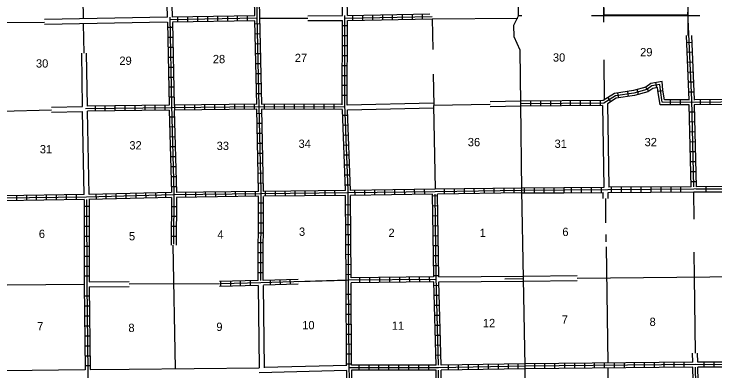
# Model space of a CAD drawing. Extents: x 1684235 to 2162087, y 16058941 to 16536903.
# Drawn here: x 1938060 to 1980329, y 16268856 to 16290375 of the extents above; entities that cross this region are included whole.
import ezdxf

# ---------------------------------------------------------------- set-up
doc = ezdxf.new("R2010")
doc.units = 0
for name, color, linetype in [('L10', 7, 'Continuous'), ('L11', 7, 'Continuous'), ('L13', 7, 'Continuous'), ('L14', 7, 'Continuous'), ('L4', 7, 'Continuous'), ('L8', 7, 'Continuous'), ('L9', 7, 'Continuous')]:
    doc.layers.add(name, color=color, linetype=linetype)

msp = doc.modelspace()

# ---------------------------------------------------------------- linework, layer by layer
at = {"layer": 'L10'}
msp.add_lwpolyline([(1942655, 16268938), (1945007, 16268965)], dxfattribs=at)
at = {"layer": 'L11'}
for p, q in [((1942492, 16284813), (1942438, 16288012)), ((1968623, 16285119), (1966763, 16285078)), ((1968623, 16284818), (1966766, 16284777)), ((1942582, 16279496), (1942497, 16284512))]:
    msp.add_line(p, q, dxfattribs=at)
for points in [[(1957867, 16290280), (1957672, 16300579)], [(1958163, 16290278), (1958073, 16295304)], [(1947308, 16290177), (1947222, 16293849)], [(1947609, 16290177), (1947523, 16293857)], [(1955786, 16290275), (1957867, 16290280)], [(1947308, 16290177), (1939900, 16290050)], [(1947297, 16289876), (1939905, 16289740)], [(1955786, 16289975), (1957867, 16289980)], [(1963274, 16290077), (1968432, 16290119)], [(1942194, 16284805), (1942141, 16288007)], [(1940330, 16284754), (1942194, 16284805)], [(1963364, 16285003), (1958147, 16284887)], [(1973549, 16284855), (1973623, 16279918)], [(1973839, 16284971), (1973923, 16279929)], [(1940330, 16284454), (1942199, 16284505)], [(1942281, 16279496), (1942199, 16284505)], [(1963364, 16284702), (1958174, 16284586)], [(1973588, 16279250), (1973583, 16279620)], [(1973888, 16279252), (1973883, 16279623)], [(1942598, 16274221), (1944996, 16274249)], [(1963675, 16274522), (1968773, 16274572)], [(1963683, 16274222), (1968778, 16274272)], [(1968773, 16274572), (1972026, 16274603)], [(1968778, 16274272), (1972025, 16274303)], [(1942598, 16273920), (1945001, 16273948)], [(1952788, 16274010), (1952848, 16269054)], [(1953089, 16274010), (1953147, 16269052)], [(1978991, 16269393), (1978981, 16269931)], [(1979292, 16269395), (1979282, 16269933)], [(1958126, 16269189), (1953142, 16269062)], [(1937540, 16268878), (1942355, 16268936)], [(1945007, 16268965), (1952848, 16269054)], [(1958126, 16268888), (1952852, 16268751)], [(1963523, 16267544), (1963517, 16268904)], [(1963824, 16267545), (1963818, 16268904)], [(1979047, 16266603), (1978997, 16269094)], [(1979347, 16266603), (1979298, 16269094)]]:
    msp.add_lwpolyline(points, dxfattribs=at)
at = {"layer": 'L13'}
for p, q in [((1963278, 16290077), (1963306, 16288229)), ((1963341, 16286745), (1963366, 16284855)), ((1966764, 16284930), (1963361, 16284855)), ((1963361, 16284855), (1963448, 16279813)), ((1979100, 16274522), (1979082, 16276021)), ((1979145, 16269932), (1979096, 16274522))]:
    msp.add_line(p, q, dxfattribs=at)
for points in [[(1978718, 16289072), (1978718, 16295581)], [(1942250, 16290090), (1942160, 16295046)], [(1973617, 16289889), (1973617, 16292832)], [(1972878, 16290288), (1979425, 16290288)], [(1937202, 16289860), (1939901, 16289890)], [(1952883, 16290119), (1955786, 16290125)], [(1968691, 16290272), (1968480, 16290272)], [(1942287, 16288009), (1942255, 16289784)], [(1973675, 16285177), (1973649, 16287622)], [(1937324, 16284522), (1940330, 16284604)], [(1979066, 16278012), (1979050, 16279659)], [(1973755, 16277780), (1973738, 16279251)], [(1973776, 16276645), (1973765, 16277093)], [(1947805, 16268996), (1947656, 16276443)], [(1973892, 16269321), (1973781, 16276344)], [(1958083, 16274313), (1955200, 16274231)], [(1972025, 16274453), (1982035, 16274551)], [(1942308, 16274068), (1937656, 16274036)], [(1950441, 16274105), (1944998, 16274089)], [(1973971, 16264078), (1973897, 16269036)]]:
    msp.add_lwpolyline(points, dxfattribs=at)
at = {"layer": 'L4'}
for points in [[(1968623, 16284971), (1968575, 16288197), (1968221, 16289005), (1968200, 16289697), (1968480, 16290272), (1968464, 16295568), (1968380, 16300980)], [(1969531, 16226811), (1968950, 16263877), (1968876, 16269147), (1968776, 16274422), (1968681, 16279739), (1968623, 16284971)]]:
    msp.add_lwpolyline(points, dxfattribs=at)
at = {"layer": 'L8'}
for p, q in [((1957867, 16290278), (1957873, 16290278)), ((1958475, 16290288), (1958475, 16289987)), ((1959077, 16290293), (1959077, 16289998)), ((1959673, 16290315), (1959673, 16290014)), ((1960275, 16290320), (1960275, 16290019)), ((1960872, 16290336), (1960872, 16290035)), ((1961474, 16290346), (1961474, 16290045)), ((1962076, 16290352), (1962076, 16290056)), ((1962672, 16290373), (1962672, 16290072)), ((1947308, 16290177), (1947318, 16290177)), ((1947926, 16290188), (1947926, 16289887)), ((1948522, 16290193), (1948522, 16289897)), ((1949124, 16290204), (1949124, 16289903)), ((1949726, 16290220), (1949726, 16289919)), ((1950323, 16290230), (1950323, 16289929)), ((1950924, 16290235), (1950924, 16289934)), ((1951526, 16290246), (1951526, 16289945)), ((1952123, 16290262), (1952123, 16289961)), ((1947318, 16289581), (1947614, 16289581)), ((1952582, 16289787), (1952883, 16289797)), ((1957867, 16289681), (1958163, 16289681)), ((1952598, 16289185), (1952899, 16289195)), ((1957867, 16289079), (1958163, 16289079)), ((1947334, 16288979), (1947635, 16288979)), ((1952614, 16288588), (1952915, 16288593)), ((1978621, 16288663), (1978922, 16288679)), ((1947339, 16288377), (1947640, 16288377)), ((1957867, 16288477), (1958163, 16288477)), ((1947350, 16287780), (1947651, 16287780)), ((1952625, 16287986), (1952926, 16287997)), ((1957867, 16287880), (1958163, 16287880)), ((1978649, 16288071), (1978950, 16288086)), ((1952640, 16287389), (1952941, 16287395)), ((1978675, 16287479), (1978971, 16287484)), ((1947366, 16287178), (1947667, 16287178)), ((1957857, 16287279), (1958158, 16287279)), ((1947376, 16286576), (1947672, 16286576)), ((1952656, 16286788), (1952957, 16286793)), ((1957857, 16286677), (1958158, 16286677)), ((1978696, 16286877), (1978997, 16286888)), ((1952667, 16286186), (1952968, 16286196)), ((1957857, 16286080), (1958158, 16286080)), ((1976817, 16285937), (1976759, 16286238)), ((1978723, 16286281), (1979024, 16286286)), ((1947392, 16285980), (1947693, 16285980)), ((1975117, 16285409), (1975064, 16285705)), ((1975713, 16285531), (1975639, 16285821)), ((1976331, 16285721), (1976167, 16285969)), ((1976896, 16285726), (1977192, 16285768)), ((1978755, 16285679), (1979050, 16285689)), ((1947398, 16285378), (1947698, 16285378)), ((1952683, 16285589), (1952984, 16285594)), ((1957857, 16285478), (1958158, 16285478)), ((1974040, 16285087), (1973881, 16285335)), ((1974525, 16285314), (1974473, 16285610)), ((1947413, 16284876), (1942492, 16284813)), ((1942968, 16284522), (1942968, 16284818)), ((1943564, 16284528), (1943564, 16284829)), ((1944166, 16284538), (1944166, 16284839)), ((1944768, 16284543), (1944768, 16284844)), ((1945365, 16284554), (1945365, 16284855)), ((1945967, 16284565), (1945967, 16284860)), ((1946569, 16284565), (1946569, 16284860)), ((1947165, 16284570), (1947165, 16284871)), ((1947767, 16284580), (1947767, 16284876)), ((1948364, 16284586), (1948364, 16284887)), ((1948966, 16284596), (1948966, 16284897)), ((1949568, 16284602), (1949568, 16284903)), ((1950164, 16284602), (1950164, 16284903)), ((1950766, 16284612), (1950766, 16284913)), ((1951368, 16284623), (1951368, 16284918)), ((1951965, 16284628), (1951965, 16284929)), ((1952566, 16284639), (1952566, 16284939)), ((1953168, 16284639), (1953168, 16284939)), ((1953765, 16284628), (1953765, 16284929)), ((1954367, 16284628), (1954367, 16284929)), ((1954964, 16284628), (1954964, 16284929)), ((1955565, 16284623), (1955565, 16284918)), ((1956167, 16284623), (1956167, 16284918)), ((1956764, 16284623), (1956764, 16284918)), ((1957366, 16284612), (1957366, 16284913)), ((1958147, 16284887), (1958158, 16284887)), ((1969224, 16284818), (1969224, 16285119)), ((1969821, 16284829), (1969821, 16285130)), ((1970423, 16284829), (1970423, 16285130)), ((1971025, 16284839), (1971025, 16285135)), ((1971621, 16284839), (1971621, 16285135)), ((1972223, 16284844), (1972223, 16285145)), ((1972825, 16284844), (1972825, 16285145)), ((1973422, 16284855), (1973422, 16285156)), ((1977651, 16284903), (1977651, 16285203)), ((1978248, 16284897), (1978248, 16285193)), ((1979446, 16284903), (1979446, 16285203)), ((1980048, 16284903), (1980048, 16285203)), ((1947424, 16284580), (1942497, 16284512)), ((1952709, 16284385), (1953010, 16284396)), ((1978791, 16284480), (1979092, 16284485)), ((1947424, 16284179), (1947725, 16284184)), ((1957883, 16284269), (1958184, 16284285)), ((1947440, 16283577), (1947741, 16283588)), ((1952725, 16283788), (1953026, 16283794)), ((1957910, 16283672), (1958205, 16283688)), ((1978807, 16283878), (1979108, 16283889)), ((1952730, 16283187), (1953031, 16283197)), ((1978813, 16283276), (1979114, 16283287)), ((1947456, 16282981), (1947757, 16282986)), ((1957931, 16283070), (1958226, 16283086)), ((1978834, 16282680), (1979129, 16282685)), ((1947477, 16282379), (1947772, 16282389)), ((1952751, 16282585), (1953047, 16282595)), ((1957947, 16282479), (1958248, 16282490)), ((1952757, 16281988), (1953058, 16281993)), ((1957973, 16281877), (1958274, 16281888)), ((1978850, 16282078), (1979151, 16282088)), ((1947493, 16281777), (1947794, 16281787)), ((1978865, 16281481), (1979166, 16281486)), ((1947508, 16281180), (1947809, 16281185)), ((1952772, 16281386), (1953073, 16281397)), ((1957999, 16281280), (1958300, 16281286)), ((1947524, 16280578), (1947825, 16280589)), ((1952783, 16280789), (1953084, 16280795)), ((1958026, 16280678), (1958322, 16280689)), ((1978876, 16280879), (1979172, 16280884)), ((1952799, 16280187), (1953100, 16280193)), ((1978892, 16280277), (1979187, 16280288)), ((1947540, 16279976), (1947841, 16279987)), ((1955022, 16279411), (1955016, 16279712)), ((1955624, 16279422), (1955618, 16279723)), ((1956225, 16279422), (1956215, 16279723)), ((1956822, 16279427), (1956817, 16279728)), ((1957424, 16279438), (1957413, 16279739)), ((1958042, 16280077), (1958343, 16280087)), ((1958622, 16279454), (1958617, 16279754)), ((1959224, 16279464), (1959214, 16279760)), ((1959826, 16279464), (1959816, 16279760)), ((1960423, 16279469), (1960418, 16279770)), ((1961025, 16279480), (1961014, 16279781)), ((1961621, 16279485), (1961616, 16279786)), ((1962223, 16279496), (1962218, 16279797)), ((1962825, 16279501), (1962815, 16279802)), ((1964024, 16279522), (1964013, 16279818)), ((1964626, 16279527), (1964615, 16279828)), ((1965222, 16279538), (1965217, 16279839)), ((1965824, 16279543), (1965814, 16279844)), ((1966426, 16279554), (1966416, 16279855)), ((1967023, 16279564), (1967017, 16279860)), ((1967625, 16279570), (1967614, 16279871)), ((1968221, 16279580), (1968216, 16279881)), ((1971209, 16279753), (1968682, 16279736)), ((1968822, 16279887), (1968823, 16279588)), ((1969418, 16279890), (1969420, 16279592)), ((1970015, 16279894), (1970017, 16279596)), ((1970611, 16279898), (1970613, 16279600)), ((1971208, 16279902), (1971210, 16279604)), ((1971680, 16279612), (1971680, 16279913)), ((1972281, 16279612), (1972281, 16279913)), ((1972883, 16279622), (1972883, 16279918)), ((1973480, 16279622), (1973480, 16279918)), ((1974082, 16279628), (1974082, 16279929)), ((1974684, 16279628), (1974684, 16279929)), ((1975280, 16279638), (1975280, 16279939)), ((1975882, 16279638), (1975882, 16279939)), ((1976484, 16279644), (1976484, 16279945)), ((1977081, 16279644), (1977081, 16279945)), ((1977683, 16279654), (1977683, 16279955)), ((1978279, 16279654), (1978279, 16279955)), ((1981776, 16279819), (1979199, 16279810)), ((1979796, 16279663), (1979795, 16279961)), ((1938226, 16279137), (1938226, 16279438)), ((1938823, 16279147), (1938823, 16279443)), ((1939425, 16279153), (1939425, 16279454)), ((1940027, 16279163), (1940027, 16279464)), ((1940624, 16279168), (1940624, 16279469)), ((1941225, 16279179), (1941225, 16279480)), ((1941822, 16279190), (1941822, 16279485)), ((1943026, 16279211), (1943015, 16279512)), ((1943622, 16279221), (1943617, 16279522)), ((1944224, 16279237), (1944214, 16279538)), ((1944826, 16279253), (1944816, 16279554)), ((1945423, 16279269), (1945418, 16279570)), ((1946025, 16279279), (1946014, 16279580)), ((1946627, 16279295), (1946616, 16279596)), ((1947223, 16279311), (1947218, 16279612)), ((1948422, 16279327), (1948422, 16279628)), ((1949024, 16279337), (1949018, 16279638)), ((1949626, 16279343), (1949615, 16279644)), ((1950222, 16279353), (1950217, 16279654)), ((1950824, 16279364), (1950814, 16279659)), ((1951426, 16279369), (1951416, 16279670)), ((1952023, 16279380), (1952017, 16279681)), ((1952625, 16279380), (1952614, 16279681)), ((1953226, 16279385), (1953216, 16279686)), ((1953823, 16279395), (1953818, 16279696)), ((1954425, 16279406), (1954414, 16279702)), ((1963601, 16279406), (1963300, 16279395)), ((1952809, 16278994), (1953105, 16278994)), ((1958058, 16278878), (1958358, 16278889)), ((1942582, 16278762), (1942281, 16278762)), ((1947540, 16278778), (1947841, 16278778)), ((1963607, 16278804), (1963306, 16278794)), ((1942582, 16278160), (1942281, 16278160)), ((1947540, 16278181), (1947841, 16278181)), ((1952809, 16278398), (1953105, 16278398)), ((1958068, 16278276), (1958364, 16278287)), ((1963617, 16278202), (1963316, 16278197)), ((1952799, 16277796), (1953100, 16277796)), ((1958068, 16277679), (1958364, 16277685)), ((1963622, 16277606), (1963322, 16277595)), ((1942593, 16277563), (1942292, 16277563)), ((1947540, 16277579), (1947841, 16277579)), ((1952799, 16277194), (1953100, 16277194)), ((1942593, 16276961), (1942292, 16276961)), ((1947535, 16276977), (1947830, 16276977)), ((1958073, 16277078), (1958374, 16277088)), ((1963638, 16277004), (1963343, 16276993)), ((1942593, 16276359), (1942292, 16276359)), ((1952799, 16276597), (1953100, 16276597)), ((1958073, 16276481), (1958374, 16276486)), ((1963649, 16276402), (1963348, 16276396)), ((1952799, 16275995), (1953100, 16275995)), ((1942593, 16275763), (1942292, 16275763)), ((1958073, 16275879), (1958374, 16275889)), ((1963659, 16275805), (1963359, 16275794)), ((1942598, 16275161), (1942297, 16275161)), ((1952788, 16275393), (1953089, 16275393)), ((1958084, 16275277), (1958385, 16275288)), ((1963665, 16275203), (1963364, 16275198)), ((1952788, 16274797), (1953089, 16274797)), ((1958084, 16274680), (1958385, 16274686)), ((1942598, 16274564), (1942297, 16274564)), ((1950523, 16273952), (1950523, 16274253)), ((1951125, 16273973), (1951125, 16274269)), ((1951722, 16273978), (1951722, 16274279)), ((1952324, 16273994), (1952324, 16274295)), ((1953522, 16274031), (1953517, 16274327)), ((1954124, 16274047), (1954114, 16274348)), ((1954726, 16274063), (1954715, 16274364)), ((1958923, 16274179), (1958918, 16274480)), ((1959525, 16274189), (1959515, 16274485)), ((1960122, 16274189), (1960117, 16274485)), ((1960724, 16274195), (1960713, 16274496)), ((1961326, 16274205), (1961315, 16274506)), ((1961922, 16274210), (1961917, 16274511)), ((1962524, 16274221), (1962514, 16274522)), ((1963126, 16274221), (1963116, 16274522)), ((1963675, 16274601), (1963374, 16274601)), ((1963691, 16274005), (1963390, 16273994)), ((1958089, 16273477), (1958390, 16273487)), ((1963707, 16273403), (1963406, 16273397)), ((1942609, 16273360), (1942308, 16273360)), ((1942614, 16272764), (1942318, 16272764)), ((1958089, 16272880), (1958390, 16272885)), ((1963723, 16272806), (1963422, 16272795)), ((1942625, 16272162), (1942324, 16272162)), ((1958100, 16272278), (1958401, 16272288)), ((1963733, 16272204), (1963432, 16272193)), ((1958100, 16271676), (1958401, 16271687)), ((1942625, 16271560), (1942324, 16271560)), ((1963749, 16271602), (1963448, 16271597)), ((1942635, 16270963), (1942334, 16270963)), ((1958105, 16271079), (1958406, 16271085)), ((1963765, 16271005), (1963464, 16270995)), ((1958105, 16270477), (1958406, 16270488)), ((1942640, 16270361), (1942339, 16270361)), ((1963781, 16270404), (1963480, 16270393)), ((1942651, 16269759), (1942350, 16269759)), ((1958105, 16269881), (1958406, 16269886)), ((1963797, 16269802), (1963501, 16269796)), ((1942656, 16269163), (1942355, 16269163)), ((1958116, 16269279), (1958417, 16269289)), ((1958865, 16268904), (1958865, 16269205)), ((1959467, 16268904), (1959467, 16269205)), ((1960064, 16268904), (1960064, 16269205)), ((1960666, 16268904), (1960666, 16269205)), ((1961268, 16268904), (1961268, 16269205)), ((1961864, 16268904), (1961864, 16269205)), ((1962466, 16268904), (1962466, 16269205)), ((1963068, 16268904), (1963068, 16269205)), ((1964267, 16268909), (1964267, 16269210)), ((1964863, 16268930), (1964863, 16269226)), ((1965465, 16268936), (1965465, 16269237)), ((1966067, 16268946), (1966067, 16269247)), ((1966664, 16268952), (1966664, 16269252)), ((1967266, 16268973), (1967266, 16269268)), ((1967868, 16268978), (1967868, 16269279)), ((1968464, 16268988), (1968464, 16269289)), ((1969473, 16269004), (1969473, 16269305)), ((1970074, 16269004), (1970074, 16269305)), ((1970671, 16269010), (1970671, 16269311)), ((1971273, 16269020), (1971273, 16269321)), ((1971875, 16269031), (1971875, 16269326)), ((1972472, 16269031), (1972472, 16269326)), ((1973073, 16269036), (1973073, 16269337)), ((1973675, 16269047), (1973675, 16269348)), ((1974272, 16269047), (1974272, 16269348)), ((1974874, 16269052), (1974874, 16269353)), ((1975476, 16269062), (1975476, 16269363)), ((1976072, 16269062), (1976072, 16269363)), ((1976674, 16269068), (1976674, 16269369)), ((1977271, 16269078), (1977271, 16269379)), ((1977873, 16269089), (1977873, 16269384)), ((1978475, 16269089), (1978475, 16269384)), ((1979673, 16269094), (1979673, 16269395)), ((1980275, 16269094), (1980275, 16269395))]:
    msp.add_line(p, q, dxfattribs=at)
for points in [[(1973306, 16308013), (1973374, 16306044), (1973438, 16300964), (1973501, 16295547), (1973617, 16290320)], [(1952941, 16274311), (1952957, 16279686), (1952852, 16284786), (1952725, 16290272), (1952614, 16295568), (1952540, 16300864), (1952450, 16305986)], [(1952572, 16290288), (1952477, 16295262)], [(1952999, 16284929), (1952873, 16290272), (1952772, 16295278)], [(1958480, 16258587), (1958385, 16263904), (1958263, 16269205), (1958232, 16274469), (1958205, 16279744), (1958005, 16284913), (1958015, 16290278)], [(1958163, 16290278), (1963131, 16290378)], [(1973617, 16290320), (1978696, 16290330)], [(1979050, 16279960), (1978923, 16285193), (1978696, 16290478)], [(1947318, 16289887), (1947408, 16284876), (1947408, 16284871)], [(1947456, 16290177), (1947556, 16284876), (1947698, 16279622), (1947683, 16276502)], [(1952725, 16290119), (1947456, 16290029)], [(1952572, 16290272), (1947598, 16290177)], [(1952572, 16289971), (1947614, 16289876)], [(1947614, 16289860), (1947709, 16284876), (1947709, 16284871)], [(1952698, 16284929), (1952582, 16289971)], [(1957857, 16284903), (1957857, 16284913), (1957867, 16289980)], [(1958015, 16290130), (1963274, 16290230)], [(1958158, 16284887), (1958158, 16284913), (1958163, 16289977)], [(1958174, 16289977), (1963274, 16290077)], [(1978776, 16285188), (1978611, 16289072)], [(1978909, 16289073), (1979071, 16285203), (1979071, 16285177)], [(1978781, 16285193), (1977281, 16285203), (1977192, 16285795), (1977134, 16286302), (1976463, 16286180), (1976157, 16285969), (1975407, 16285763), (1974272, 16285578), (1973591, 16285156), (1968623, 16285119)], [(2000032, 16285288), (1997091, 16285272), (1989483, 16285161), (1984209, 16285098), (1978923, 16285045), (1977149, 16285056), (1977039, 16285779), (1976996, 16286127), (1976521, 16286038), (1976225, 16285827), (1975439, 16285610), (1974325, 16285436), (1973633, 16285003), (1968623, 16284971)], [(1978781, 16284897), (1977017, 16284903), (1976891, 16285763), (1976864, 16285953), (1976579, 16285895), (1976289, 16285689), (1975476, 16285462), (1974372, 16285293), (1973855, 16284971)], [(1984056, 16285246), (1979066, 16285193)], [(1958005, 16284760), (1952852, 16284786), (1947556, 16284728), (1942366, 16284660)], [(1952693, 16284939), (1947698, 16284876)], [(1957831, 16284913), (1952989, 16284939)], [(1973549, 16284855), (1968623, 16284818)], [(1978897, 16279960), (1978781, 16284897)], [(1984066, 16284945), (1979082, 16284897)], [(1979082, 16284897), (1979198, 16279960)], [(1947413, 16284586), (1947551, 16279622), (1947551, 16279612)], [(1947714, 16284565), (1947852, 16279622), (1947852, 16279612)], [(1952693, 16284639), (1947725, 16284580)], [(1952809, 16279681), (1952809, 16279686), (1952698, 16284639)], [(1957867, 16284612), (1952989, 16284639)], [(1953105, 16279686), (1952999, 16284644)], [(1958058, 16279739), (1958058, 16279744), (1957867, 16284602)], [(1958358, 16279739), (1958358, 16279744), (1958163, 16284602)], [(2000122, 16280172), (1994874, 16279955), (1989584, 16279886), (1984288, 16279828), (1979050, 16279813), (1968681, 16279739)], [(1968681, 16279739), (1963448, 16279659), (1958205, 16279596), (1952957, 16279538), (1947698, 16279469), (1942434, 16279343), (1937276, 16279269), (1931975, 16279226), (1926685, 16279221), (1921426, 16279221)], [(1958047, 16279744), (1953105, 16279686)], [(1968681, 16279886), (1963448, 16279813), (1958358, 16279744)], [(1971208, 16279903), (1968681, 16279886)], [(1973623, 16279918), (1971208, 16279903)], [(1978897, 16279960), (1973923, 16279929)], [(1981776, 16279969), (1979198, 16279960)], [(1942281, 16279496), (1937440, 16279422)], [(1947551, 16279311), (1942577, 16279195)], [(1947540, 16279622), (1942582, 16279496)], [(1947551, 16279311), (1947534, 16276444)], [(1947852, 16279322), (1947830, 16276443)], [(1952799, 16279686), (1947841, 16279622)], [(1952799, 16279385), (1947852, 16279322)], [(1952788, 16274311), (1952809, 16279369)], [(1953089, 16274311), (1953105, 16279380)], [(1958042, 16279443), (1953116, 16279385)], [(1958085, 16274313), (1958058, 16279443)], [(1963285, 16279512), (1958358, 16279443)], [(1958385, 16274469), (1958358, 16279438)], [(1963374, 16274522), (1963374, 16274527), (1963300, 16279512)], [(1963665, 16269205), (1963522, 16274527), (1963448, 16279512)], [(1968681, 16279586), (1963591, 16279512)], [(1963675, 16274522), (1963601, 16279512)], [(1968681, 16279586), (1971208, 16279603)], [(1971210, 16279604), (1973583, 16279620)], [(1973883, 16279623), (1979050, 16279659)], [(1979050, 16279659), (1981795, 16279657)], [(1942281, 16279195), (1937434, 16279121)], [(1942281, 16279195), (1942297, 16274068), (1942355, 16268930)], [(1942434, 16279195), (1942450, 16274068), (1942508, 16268788), (1942582, 16263471), (1942698, 16258360)], [(1942582, 16279195), (1942598, 16274221)], [(1952788, 16274311), (1950441, 16274251)], [(1963522, 16274379), (1958232, 16274321), (1952941, 16274163), (1950523, 16274105)], [(1955200, 16274376), (1953089, 16274311)], [(1958116, 16269194), (1958116, 16269205), (1958083, 16274313)], [(1963364, 16274527), (1958385, 16274469)], [(1963380, 16274226), (1958385, 16274168)], [(1963517, 16269205), (1963380, 16274226)], [(1963818, 16269205), (1963683, 16274222)], [(1967666, 16274411), (1968774, 16274422)], [(1942598, 16273931), (1942655, 16268938)], [(1952783, 16274010), (1950441, 16273950)], [(1955201, 16274080), (1953105, 16274020)], [(1958417, 16269205), (1958417, 16269205), (1958385, 16274168)], [(1968876, 16269147), (1963665, 16269052), (1958263, 16269052)], [(1963517, 16269205), (1958417, 16269205)], [(1968876, 16269295), (1963823, 16269205)], [(1994974, 16269427), (1989800, 16269295), (1984383, 16269226), (1979151, 16269247), (1968876, 16269147)], [(1978991, 16269393), (1968876, 16269295)], [(1984224, 16269379), (1979292, 16269395)], [(1958232, 16263902), (1958126, 16268878)], [(1963517, 16268904), (1958417, 16268904)], [(1958536, 16263754), (1958422, 16268904)], [(1968876, 16268994), (1963818, 16268904)], [(1978997, 16269094), (1968876, 16268994)], [(1984214, 16269078), (1979298, 16269094)]]:
    msp.add_lwpolyline(points, dxfattribs=at)
at = {"layer": 'L9'}
for points in [[(1963691, 16263814), (1963665, 16268904)], [(1979346, 16258845), (1979151, 16269094)]]:
    msp.add_lwpolyline(points, dxfattribs=at)

# ---------------------------------------------------------------- texts
at = {"layer": 'L14'}
for s, p in [('29', (1975814, 16287828)), ('29', (1944414, 16287310)), ('28', (1950048, 16287411)), ('27', (1954990, 16287479)), ('30', (1970555, 16287506)), ('30', (1939383, 16287147)), ('32', (1945016, 16282210)), ('33', (1950280, 16282178)), ('34', (1955217, 16282305)), ('36', (1965423, 16282405)), ('31', (1970655, 16282305)), ('32', (1976083, 16282405)), ('31', (1939615, 16281977)), ('6', (1939557, 16276872)), ('5', (1944990, 16276734)), ('4', (1950323, 16276835)), ('3', (1955243, 16277004)), ('2', (1960639, 16276935)), ('1', (1966141, 16276935)), ('6', (1971125, 16276993)), ('7', (1971088, 16271702)), ('7', (1939457, 16271301)), ('8', (1944958, 16271206)), ('9', (1950259, 16271269)), ('10', (1955439, 16271370)), ('11', (1960840, 16271338)), ('12', (1966331, 16271496)), ('8', (1976384, 16271570))]:
    msp.add_text(s, height=500, rotation=360, dxfattribs=at).set_placement(p)

doc.saveas('drawing.dxf')
